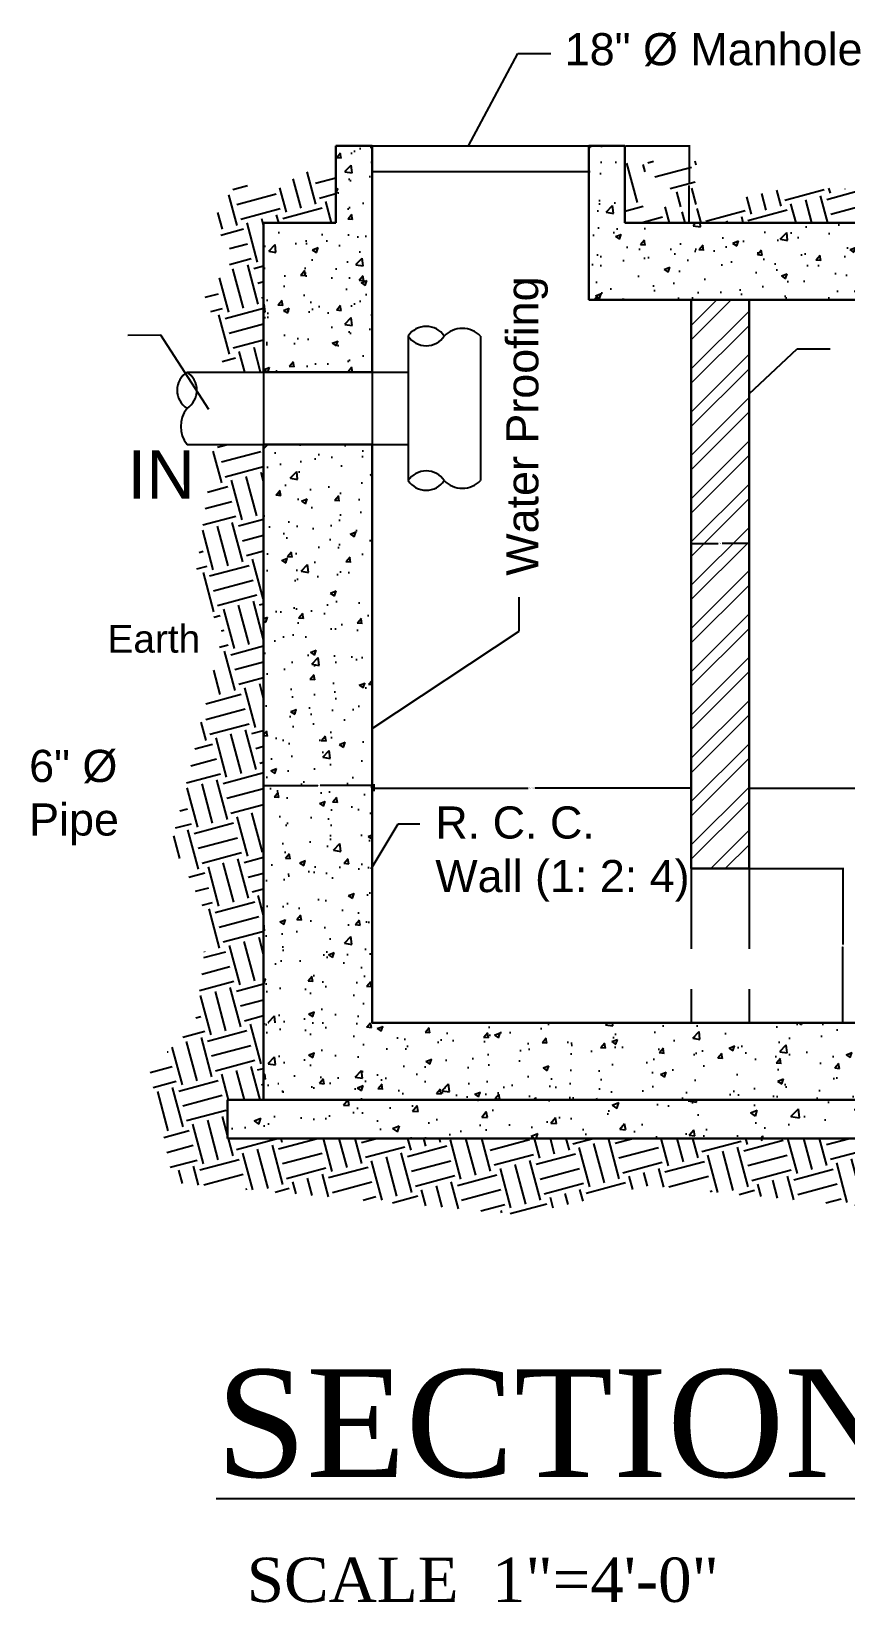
# Model space of a CAD drawing. Header units: inches. Extents: x 15 to 1853, y 20 to 1916.
# Drawn here: x 693 to 821.6, y 327 to 575.5 of the extents above; entities that cross this region are included whole.
import ezdxf

# ---------------------------------------------------------------- set-up
doc = ezdxf.new("R2010")
doc.units = ezdxf.units.IN
doc.header["$MEASUREMENT"] = 0
doc.linetypes.add('ACAD_ISO02W100', pattern=[15, 12, -3])
doc.linetypes.add('DASHED', pattern=[19.05, 12.7, -6.35])
doc.layers.get('DEFPOINTS').update_dxf_attribs({"lineweight": 20})
doc.layers.add('HACH', color=5, linetype='Continuous')
doc.layers.add('TEXT', color=7, linetype='Continuous', lineweight=25)
doc.styles.get("Standard").update_dxf_attribs({"font": 'arial.ttf'})
doc.styles.add('STYLE5', font='romantic.ttf')
doc.styles.add('WARIS', font='arial.ttf')
doc.dimstyles.get("Standard").update_dxf_attribs({"dimtxt": 0.18, "dimasz": 0.18, "dimexe": 0.18, "dimexo": 0.0625, "dimgap": 0.09, "dimtad": 0, "dimtih": 1, "dimtoh": 1, "dimdec": 4, "dimzin": 0, "dimdsep": 46, "dimtxsty": 'Standard', "dimcen": 0.09, "dimadec": 0, "dimazin": 0, "dimtfac": 1, "dimtdec": 4, "dimtofl": 0, "dimtmove": 0, "dimatfit": 3, "dimfxl": 1, "dimtolj": 1, "dimtzin": 0, "dimarcsym": 0})
pattern_1 = [(15, (-12879.9803, 920.972), (4.5620403, 7.9016855), [6.451699, -6.451699]), (15, (-12880.6065, 923.309), (4.5620403, 7.9016855), [6.451699, -6.451699]), (15, (-12881.233, 925.646), (4.5620403, 7.9016855), [6.451699, -6.451699]), (105, (-12880.6625, 926.6335), (-7.9016855, 4.5620403), [6.451699, -6.451699]), (105, (-12878.3255, 927.26), (-7.9016855, 4.5620403), [6.451699, -6.451699]), (105, (-12875.9886, 927.886), (-7.9016855, 4.5620403), [6.451699, -6.451699])]

# ---------------------------------------------------------------- blocks, each defined once
blk = doc.blocks.new('*D114')
at = {"layer": 'DEFPOINTS', "color": 0, "transparency": 16777216}
for p in [(746.84, 455.81), (746.84, 455.81), (797.33, 455.81)]:
    blk.add_point(p, dxfattribs=at)
at = {"layer": 'HACH', "color": 0, "lineweight": -2, "transparency": 16777216}
for p, q in [((746.84, 455.87), (746.84, 455.99)), ((747.02, 455.81), (771.52, 455.81)), ((797.15, 455.81), (772.65, 455.81)), ((797.33, 455.87), (797.33, 455.99))]:
    blk.add_line(p, q, dxfattribs=at)
at = {"layer": 'HACH', "color": 0, "transparency": 16777216}
for points in [[(747.02, 455.84), (747.02, 455.78), (746.84, 455.81)], [(797.15, 455.84), (797.15, 455.78), (797.33, 455.81)]]:
    blk.add_solid(points, dxfattribs=at)
at = {"layer": 'HACH', "color": 0, "transparency": 16777216, "insert": (772.08, 455.81), "char_height": 0.18, "attachment_point": 5}
blk.add_mtext('\\A1;2\'-6" Min', dxfattribs=at)
blk = doc.blocks.new('*D115')
at = {"layer": 'DEFPOINTS', "color": 0, "transparency": 16777216}
for p in [(729.7, 456.23), (729.7, 455.24), (747.2, 455.24)]:
    blk.add_point(p, dxfattribs=at)
at = {"layer": 'HACH', "color": 0, "lineweight": -2, "transparency": 16777216}
for p, q in [((729.7, 455.3), (729.7, 456.41)), ((729.88, 456.23), (738.26, 456.23)), ((747.02, 456.23), (738.64, 456.23)), ((747.2, 455.3), (747.2, 456.41))]:
    blk.add_line(p, q, dxfattribs=at)
at = {"layer": 'HACH', "color": 0, "transparency": 16777216}
for points in [[(729.88, 456.26), (729.88, 456.2), (729.7, 456.23)], [(747.02, 456.26), (747.02, 456.2), (747.2, 456.23)]]:
    blk.add_solid(points, dxfattribs=at)
at = {"layer": 'HACH', "color": 0, "transparency": 16777216, "insert": (738.45, 456.23), "char_height": 0.18, "attachment_point": 5}
blk.add_mtext('\\A1;9"', dxfattribs=at)
blk = doc.blocks.new('*D116')
at = {"layer": 'DEFPOINTS', "color": 0, "transparency": 16777216}
for p in [(806.47, 455.81), (806.47, 455.81), (850.67, 455.81)]:
    blk.add_point(p, dxfattribs=at)
at = {"layer": 'HACH', "color": 0, "lineweight": -2, "transparency": 16777216}
for p, q in [((806.47, 455.87), (806.47, 455.99)), ((806.65, 455.81), (828, 455.81)), ((850.49, 455.81), (829.13, 455.81)), ((850.67, 455.87), (850.67, 455.99))]:
    blk.add_line(p, q, dxfattribs=at)
at = {"layer": 'HACH', "color": 0, "transparency": 16777216}
for points in [[(806.65, 455.84), (806.65, 455.78), (806.47, 455.81)], [(850.49, 455.84), (850.49, 455.78), (850.67, 455.81)]]:
    blk.add_solid(points, dxfattribs=at)
at = {"layer": 'HACH', "color": 0, "transparency": 16777216, "insert": (828.57, 455.81), "char_height": 0.18, "attachment_point": 5}
blk.add_mtext('\\A1;2\'-6" Min', dxfattribs=at)
blk = doc.blocks.new('*D141')
at = {"layer": 'DEFPOINTS', "color": 0, "transparency": 16777216}
for p in [(786.85, 557.39), (786.85, 545.2), (796.98, 545.2)]:
    blk.add_point(p, dxfattribs=at)
at = {"layer": 'HACH', "color": 0, "lineweight": -2, "transparency": 16777216}
for p, q in [((786.91, 557.39), (797.16, 557.39)), ((796.98, 557.21), (796.98, 551.48)), ((796.98, 545.38), (796.98, 551.11)), ((786.91, 545.2), (797.16, 545.2))]:
    blk.add_line(p, q, dxfattribs=at)
at = {"layer": 'HACH', "color": 0, "transparency": 16777216}
for points in [[(796.95, 557.21), (797.01, 557.21), (796.98, 557.39)], [(796.95, 545.38), (797.01, 545.38), (796.98, 545.2)]]:
    blk.add_solid(points, dxfattribs=at)
at = {"layer": 'HACH', "color": 0, "transparency": 16777216, "insert": (796.98, 551.29), "char_height": 0.18, "attachment_point": 5}
blk.add_mtext('\\A1;6"', dxfattribs=at)
blk = doc.blocks.new('*D143')
at = {"layer": 'DEFPOINTS', "color": 0, "transparency": 16777216}
for p in [(806.47, 494.51), (806.47, 494.07), (797.33, 490.13)]:
    blk.add_point(p, dxfattribs=at)
at = {"layer": 'HACH', "color": 0, "lineweight": -2, "transparency": 16777216}
for p, q in [((797.33, 490.19), (797.33, 494.69)), ((797.51, 494.51), (801.6, 494.51)), ((806.29, 494.51), (802.2, 494.51)), ((806.47, 494.13), (806.47, 494.69))]:
    blk.add_line(p, q, dxfattribs=at)
at = {"layer": 'HACH', "color": 0, "transparency": 16777216}
for points in [[(797.51, 494.54), (797.51, 494.48), (797.33, 494.51)], [(806.29, 494.54), (806.29, 494.48), (806.47, 494.51)]]:
    blk.add_solid(points, dxfattribs=at)
at = {"layer": 'HACH', "color": 0, "transparency": 16777216, "insert": (801.9, 494.51), "char_height": 0.18, "attachment_point": 5}
blk.add_mtext('\\A1;4½"', dxfattribs=at)
blk = doc.blocks.new('*D145')
at = {"layer": 'DEFPOINTS', "color": 0, "transparency": 16777216}
for p in [(806.47, 443.09), (806.47, 418.7), (821.29, 418.7)]:
    blk.add_point(p, dxfattribs=at)
at = {"layer": 'HACH', "color": 0, "lineweight": -2, "transparency": 16777216}
for p, q in [((806.53, 443.09), (821.47, 443.09)), ((821.29, 442.91), (821.29, 431.08)), ((821.29, 418.88), (821.29, 430.72)), ((806.53, 418.7), (821.47, 418.7))]:
    blk.add_line(p, q, dxfattribs=at)
at = {"layer": 'HACH', "color": 0, "transparency": 16777216}
for points in [[(821.26, 442.91), (821.32, 442.91), (821.29, 443.09)], [(821.26, 418.88), (821.32, 418.88), (821.29, 418.7)]]:
    blk.add_solid(points, dxfattribs=at)
at = {"layer": 'HACH', "color": 0, "transparency": 16777216, "insert": (821.29, 430.9), "char_height": 0.18, "attachment_point": 5}
blk.add_mtext("\\A1;1'", dxfattribs=at)

msp = doc.modelspace()

# ---------------------------------------------------------------- hatches: boundary and pattern name
at = {"layer": 'HACH'}
h = msp.add_hatch(dxfattribs=at)
h.set_pattern_fill('AR-CONC', color=256, scale=0.050801, angle=360, style=0)
h.set_pattern_definition([(50, (-12879.98, 945.1044), (9.2551235, -0.809718), [0.967755, -10.645304]), (355, (-12879.98, 945.104), (-1.790363, 9.705827), [0.774204, -8.516243]), (100.451, (-12879.209, 945.037), (7.464794, 8.8960646), [0.8224646, -9.047111]), (46.1842, (-12879.98, 947.685), (13.771027, -2.135783), [1.451632, -15.967956]), (96.6356, (-12878.833, 947.507), (12.06032, 12.569412), [1.233697, -13.570667]), (351.184, (-12879.98, 947.685), (12.06034, 12.56939), [1.161306, -12.774364]), (21, (-12878.69, 947.04), (7.7021543, -5.1951682), [0.967755, -10.645304]), (326, (-12878.69, 947.04), (3.139591, 9.3568926), [0.774204, -8.516243]), (71.4514, (-12878.048, 946.607), (10.8417245, 4.161745), [0.8224646, -9.047111]), (37.5, (-12879.9803, 945.1044), (0.15690346, 4.295462), [0, -8.4130158, 0, -8.645277, 0, -8.5485015]), (7.5, (-12879.9803, 945.1044), (3.394491, 5.0892515), [0, -4.9290982, 0, -8.2194648, 0, -3.2581081]), (327.5, (-12882.8578, 945.1044), (6.8881082, -0.2910247), [0, -3.2258496, 0, -10.0646508, 0, -13.3550174]), (317.5, (-12884.148, 945.1044), (7.5250781, 1.2916856), [0, -4.1936045, 0, -6.6839604, 0, -9.4839979])])
h.paths.add_polyline_path([(786.84873, 557.389621), (781.133642, 557.389621), (781.133642, 533.005246), (924.010839, 533.005246), (924.010839, 545.197433), (786.84873, 545.197433)])
h.paths.add_polyline_path([(729.697851, 545.197433), (729.697851, 533.005246), (746.843114, 533.005246), (746.843114, 557.389621), (741.128026, 557.389621), (741.128026, 545.197433)])
h = msp.add_hatch(dxfattribs=at)
h.set_pattern_fill('EARTH', color=256, scale=1.016016, angle=15, style=0)
h.set_pattern_definition(pattern_1)
h.paths.add_polyline_path([(868.937395, 552.847195), (856.545465, 553.003947), (860.837792, 548.490161), (860.837792, 545.197433), (924.010839, 545.197433), (924.010839, 541.695514), (931.308302, 541.695514), (932.72276, 543.662092), (930.062055, 551.568061), (914.653942, 555.666968), (879.476522, 549.484272)])
h.paths.add_polyline_path([(856.545465, 553.003947), (848.718376, 553.723836), (836.467405, 549.868924), (813.409004, 550.966182), (794.51277, 546.587122), (793.887812, 551.293527), (786.84873, 554.876709), (786.84873, 545.197433), (860.837792, 545.197433), (860.837792, 548.490161)])
h.paths.add_polyline_path([(798.104346, 547.717374), (798.104346, 554.922352), (789.729494, 554.922352), (789.729494, 547.717374)])
h = msp.add_hatch(dxfattribs=at)
h.set_pattern_fill('EARTH', color=256, scale=1.016016, angle=15, style=0)
h.set_pattern_definition(pattern_1)
h.paths.add_polyline_path([(729.697851, 545.197433), (741.128026, 545.197433), (741.128026, 553.232504), (735.209105, 553.232504), (733.275124, 550.651857), (725.214563, 551.209512), (721.553904, 545.349109), (725.197343, 539.808589), (720.445031, 533.476571), (723.930056, 524.295139), (721.870725, 521.57507), (729.697851, 521.57507)])
h = msp.add_hatch(dxfattribs=at)
h.set_pattern_fill('AR-CONC', color=256, scale=0.050801, angle=360, style=0)
h.set_pattern_definition([(50, (-12879.98, 920.972), (9.2551235, -0.809718), [0.967755, -10.645304]), (355, (-12879.98, 920.972), (-1.790363, 9.705827), [0.774204, -8.516243]), (100.451, (-12879.209, 920.904), (7.464794, 8.8960646), [0.8224646, -9.047111]), (46.1842, (-12879.98, 923.553), (13.771027, -2.135783), [1.451632, -15.967956]), (96.6356, (-12878.833, 923.375), (12.06032, 12.569412), [1.233697, -13.570667]), (351.184, (-12879.98, 923.553), (12.06034, 12.56939), [1.161306, -12.774364]), (21, (-12878.69, 922.9074), (7.7021543, -5.1951682), [0.967755, -10.645304]), (326, (-12878.69, 922.907), (3.139591, 9.3568926), [0.774204, -8.516243]), (71.4514, (-12878.048, 922.4745), (10.8417245, 4.161745), [0.8224646, -9.047111]), (37.5, (-12879.9803, 920.972), (0.15690346, 4.295462), [0, -8.4130158, 0, -8.645277, 0, -8.5485015]), (7.5, (-12879.9803, 920.972), (3.394491, 5.0892515), [0, -4.9290982, 0, -8.2194648, 0, -3.2581081]), (327.5, (-12882.8578, 920.972), (6.8881082, -0.2910247), [0, -3.2258496, 0, -10.0646508, 0, -13.3550174]), (317.5, (-12884.148, 920.972), (7.5250781, 1.2916856), [0, -4.1936045, 0, -6.6839604, 0, -9.483998])])
h.paths.add_polyline_path([(746.843114, 533.005246), (729.697851, 533.005246), (729.697851, 521.57507), (746.843114, 521.57507)])
at = {"layer": 'HACH', "lineweight": 0}
h = msp.add_hatch(dxfattribs=at)
h.set_pattern_fill('ANSI32', color=256, scale=0.508008, style=0)
h.set_pattern_definition([(45, (-12879.9803, 920.972), (-3.4215302, 3.4215302), []), (45, (-12877.6993, 920.972), (-3.4215302, 3.4215302), [])])
h.paths.add_polyline_path([(797.326391, 443.087863), (806.470531, 443.087863), (806.470531, 533.005246), (797.326391, 533.005246)])
h.paths.add_polyline_path([(793.197181, 499.251822), (810.599741, 499.251822), (810.599741, 489.766699), (793.197181, 489.766699)], flags=9)
at = {"layer": 'HACH'}
h = msp.add_hatch(dxfattribs=at)
h.set_pattern_fill('EARTH', color=256, scale=1.016016, angle=15, style=0)
h.set_pattern_definition(pattern_1)
h.paths.add_polyline_path([(729.697851, 510.144894), (721.870725, 510.144894), (718.843338, 488.30487), (723.247549, 480.302753), (715.231973, 447.222109), (721.037528, 435.018886), (718.835419, 418.214443), (711.628521, 411.412645), (715.432166, 393.407887), (770.942073, 388.330454), (790.761045, 392.931671), (829.998603, 389.130664), (852.019678, 394.332041), (872.698049, 390.744005), (879.534269, 392.911688), (879.534269, 396.746172), (879.534269, 400.415207), (723.982763, 400.415207), (723.982763, 406.5113), (729.697851, 406.5113)])
h.paths.add_polyline_path([(933.756489, 423.952781), (937.144184, 445.107054), (932.858512, 459.856459), (932.699328, 483.594164), (932.169343, 491.86427), (928.165512, 510.050113), (924.010839, 510.050113), (924.010839, 406.5113), (929.725927, 406.5113), (929.725927, 400.415207), (879.534269, 400.415207), (879.534269, 396.746172), (879.534269, 392.911688), (894.947225, 392.613273), (922.545759, 394.945115), (933.556296, 396.145433), (932.154959, 409.548974)])
h = msp.add_hatch(dxfattribs=at)
h.set_pattern_fill('AR-CONC', color=256, scale=0.050801, angle=360, style=0)
h.set_pattern_definition([(50, (-12879.98, 938.627), (9.2551235, -0.809718), [0.967755, -10.645304]), (355, (-12879.98, 938.627), (-1.790363, 9.705827), [0.774204, -8.516243]), (100.451, (-12879.209, 938.56), (7.464794, 8.8960646), [0.8224646, -9.047111]), (46.1842, (-12879.98, 941.208), (13.771027, -2.135783), [1.451632, -15.967956]), (96.6356, (-12878.833, 941.03), (12.06032, 12.569412), [1.233697, -13.570667]), (351.184, (-12879.98, 941.208), (12.06034, 12.56939), [1.161306, -12.774364]), (21, (-12878.69, 940.563), (7.7021543, -5.1951682), [0.967755, -10.645304]), (326, (-12878.69, 940.563), (3.139591, 9.3568926), [0.774204, -8.516243]), (71.4514, (-12878.048, 940.13), (10.8417245, 4.161745), [0.8224646, -9.047111]), (37.5, (-12879.9803, 938.6273), (0.15690346, 4.295462), [0, -8.4130158, 0, -8.645277, 0, -8.5485015]), (7.5, (-12879.9803, 938.6273), (3.394491, 5.0892515), [0, -4.9290982, 0, -8.2194648, 0, -3.2581081]), (327.5, (-12882.8578, 938.6273), (6.8881082, -0.2910247), [0, -3.2258496, 0, -10.0646508, 0, -13.3550174]), (317.5, (-12884.148, 938.6273), (7.5250781, 1.2916856), [0, -4.1936045, 0, -6.6839604, 0, -9.483998])])
h.paths.add_polyline_path([(746.843114, 510.144894), (730.382769, 510.144894), (729.697851, 509.459976), (729.697851, 418.703488), (746.843114, 418.703488)])
h.paths.add_polyline_path([(735.935728, 461.124748), (740.963134, 461.124748), (740.963134, 456.488224), (735.935728, 456.488224)], flags=24)
h = msp.add_hatch(dxfattribs=at)
h.set_pattern_fill('AR-CONC', color=256, scale=0.050801, angle=360, style=0)
h.set_pattern_definition([(50, (-12879.98, 932.15), (9.2551235, -0.809718), [0.967755, -10.645304]), (355, (-12879.98, 932.15), (-1.790363, 9.705827), [0.774204, -8.516243]), (100.451, (-12879.209, 932.083), (7.464794, 8.8960646), [0.8224646, -9.047111]), (46.1842, (-12879.98, 934.731), (13.771027, -2.135783), [1.451632, -15.967956]), (96.6356, (-12878.833, 934.553), (12.06032, 12.569412), [1.233697, -13.570667]), (351.184, (-12879.98, 934.731), (12.06034, 12.56939), [1.161306, -12.774364]), (21, (-12878.69, 934.086), (7.7021543, -5.1951682), [0.967755, -10.645304]), (326, (-12878.69, 934.086), (3.139591, 9.3568926), [0.774204, -8.516243]), (71.4514, (-12878.048, 933.653), (10.8417245, 4.161745), [0.8224646, -9.047111]), (37.5, (-12879.9803, 932.1502), (0.15690346, 4.295462), [0, -8.4130158, 0, -8.645277, 0, -8.5485015]), (7.5, (-12879.9803, 932.1502), (3.394491, 5.0892515), [0, -4.9290982, 0, -8.2194648, 0, -3.2581081]), (327.5, (-12882.8578, 932.1502), (6.8881082, -0.2910247), [0, -3.2258496, 0, -10.0646508, 0, -13.3550174]), (317.5, (-12884.148, 932.15), (7.5250781, 1.2916856), [0, -4.1936045, 0, -6.6839604, 0, -9.4839979])])
h.paths.add_polyline_path([(729.697851, 406.5113), (924.010839, 406.5113), (924.010839, 418.703488), (729.697851, 418.703488)])
h = msp.add_hatch(dxfattribs=at)
h.set_pattern_fill('AR-CONC', color=256, scale=1.524023, style=0)
h.set_pattern_definition([(50, (-342.335, -2984.499), (10.931213, -0.956357), [1.143018, -12.573193]), (355, (-342.335, -2984.499), (-2.114603, 11.463584), [0.914414, -10.058555]), (100.4514, (-341.424, -2984.579), (8.81662, 10.50722), [0.971415, -10.68557]), (46.1842, (-342.335, -2981.451), (16.265004, -2.52255), [1.71453, -18.85979]), (96.6356, (-340.98, -2981.661), (14.24448, 14.845785), [1.45712, -16.02835]), (351.1842, (-342.335, -2981.451), (14.24447, 14.845796), [1.37162, -15.08783]), (21, (-340.811, -2982.213), (9.097003, -6.136006), [1.143018, -12.573193]), (326, (-340.811, -2982.213), (3.708183, 11.051457), [0.914414, -10.058555]), (71.4514, (-340.053, -2982.725), (12.80519, 4.91544), [0.971415, -10.68557]), (37.5, (-342.3348, -2984.4993), (0.185319, 5.0733804), [0, -9.936633, 0, -10.210957, 0, -10.096655]), (7.5, (-342.335, -2984.4993), (4.009241, 6.010927), [0, -5.82177, 0, -9.708029, 0, -3.848159]), (327.5, (-345.7333, -2984.4993), (8.135579, -0.3437415), [0, -3.810059, 0, -11.887383, 0, -15.773643]), (317.5, (-347.2574, -2984.499), (8.887894, 1.525623), [0, -4.953076, 0, -7.894441, 0, -11.201572])])
h.paths.add_polyline_path([(723.982763, 406.5113), (723.982763, 400.415207), (929.725927, 400.415207), (929.725927, 406.5113)])

# ---------------------------------------------------------------- linework, layer by layer
at = {"layer": 'HACH', "lineweight": 30}
for p, q in [((741.128026, 545.197433), (741.128026, 557.389621)), ((741.128026, 557.389621), (746.843114, 557.389621)), ((746.843114, 521.57507), (746.843114, 557.389621)), ((781.133642, 533.005246), (781.133642, 557.389621)), ((781.133642, 557.389621), (786.84873, 557.389621)), ((786.84873, 545.197433), (786.84873, 557.389621)), ((729.697851, 545.197433), (741.128026, 545.197433)), ((729.697851, 521.57507), (729.697851, 545.197433)), ((786.84873, 545.197433), (924.010839, 545.197433)), ((781.133642, 533.005246), (906.865575, 533.005246)), ((797.326391, 533.005246), (797.326391, 443.087863)), ((806.470531, 533.005246), (806.470531, 443.087863)), ((729.697851, 521.57507), (746.843114, 521.57507)), ((729.697851, 406.5113), (729.697851, 510.144894)), ((729.697851, 510.144894), (746.843114, 510.144894)), ((746.843114, 418.703488), (746.843114, 510.144894)), ((797.326391, 443.087863), (806.470531, 443.087863)), ((746.843114, 418.703488), (906.865575, 418.703488)), ((723.982763, 400.415207), (723.982763, 406.5113)), ((723.982763, 406.5113), (929.725927, 406.5113)), ((723.982763, 400.415207), (929.725927, 400.415207))]:
    msp.add_line(p, q, dxfattribs=at)
at = {"layer": 'HACH'}
for p, q in [((746.843114, 557.389621), (781.133642, 557.389621)), ((746.843114, 553.325558), (781.133642, 553.325558)), ((752.558202, 527.290158), (752.558202, 504.429806)), ((763.988378, 527.290158), (763.988378, 504.429806)), ((717.585004, 521.57507), (752.558202, 521.57507)), ((717.585004, 510.144894), (752.558202, 510.144894)), ((729.697851, 509.459976), (730.287987, 510.050113))]:
    msp.add_line(p, q, dxfattribs=at)
at = {"layer": 'HACH', "linetype": 'ACAD_ISO02W100'}
for p, q in [((729.697851, 521.57507), (729.697851, 510.144894)), ((746.843114, 521.57507), (746.843114, 510.144894))]:
    msp.add_line(p, q, dxfattribs=at)
at = {"layer": 'HACH', "linetype": 'DASHED'}
for p, q in [((797.326391, 443.087863), (797.326391, 418.703488)), ((806.470531, 443.087863), (806.470531, 418.703488))]:
    msp.add_line(p, q, dxfattribs=at)
at = {"layer": 'HACH'}
for centre, radius, start, end in [((755.415746, 525.369657), 3.442947, 33.90430066, 146.09569934), ((755.415746, 529.210659), 3.442947, 213.90430066, 326.09569934), ((761.130834, 524.506182), 3.989496, 44.25287179, 135.74712821), ((719.42184, 518.710816), 3.402634, 122.67192101, 237.32807899), ((715.748167, 518.710816), 3.402634, 302.67192101, 57.32807899), ((721.197504, 512.995728), 4.601893, 141.72097615, 218.27902385), ((755.415746, 502.509305), 3.442947, 33.90430066, 146.09569934), ((755.415746, 506.350307), 3.442947, 213.90430066, 326.09569934), ((761.130834, 507.213781), 3.989496, 224.25287179, 315.74712821)]:
    msp.add_arc(centre, radius, start, end, dxfattribs=at)

# ---------------------------------------------------------------- texts
at = {"layer": 'HACH', "lineweight": 0, "ltscale": 0.5, "attachment_point": 1}
for s, insert, char_height, width in [('18" %%C Manhole', (777.324552, 575.187658), 5.08007812, 59.43691406), ('6" %%C\\PPipe', (692.617847, 461.854113), 5.0800781, 36.5765625), ('R. C. C.\\PWall (1: 2: 4)', (756.853309, 452.906728), 5.08007812, 63.46453687)]:
    msp.add_mtext(s, dxfattribs=dict(at, insert=insert, char_height=char_height, width=width))
at = {"layer": 'HACH', "lineweight": 0, "ltscale": 0.5, "insert": (768.072733, 489.385213), "char_height": 5.08007812, "width": 59.43691406, "attachment_point": 1, "rotation": 90}
msp.add_mtext('Water Proofing', dxfattribs=at)
at = {"layer": 'HACH', "insert": (708.192699, 509.192823), "char_height": 7.6201172, "width": 10.64529332, "attachment_point": 1, "style": 'WARIS'}
msp.add_mtext('IN', dxfattribs=at)
at = {"layer": 'HACH', "insert": (712.341005, 477.157791), "char_height": 4.3910937, "width": 37.78032396, "attachment_point": 8}
msp.add_mtext('Earth', dxfattribs=at)
at = {"layer": 'TEXT', "style": 'STYLE5'}
for s, height, p in [('%%USECTION AT X-X  ', 17, (722.192282, 346.878205)), ('SCALE  1"=4\'-0"', 7, (727.04977, 327.120908))]:
    msp.add_text(s, height=height, dxfattribs=at).set_placement(p)

# ---------------------------------------------------------------- dimensions: what is measured, and where the dimension line sits
at = {"layer": 'HACH'}
for base, p1, p2, text, picture, middle in [((796.978828, 545.197433), (786.84873, 557.389621), (786.84873, 545.197433), '6"', '*D141', (796.978828, 551.293527)), ((821.293116, 418.703488), (806.470531, 443.087863), (806.470531, 418.703488), "1'", '*D145', (821.293116, 430.895675))]:
    dim = msp.add_linear_dim(base=base, p1=p1, p2=p2, angle=90, text=text, dimstyle='Standard', override={"dimdec": 5, "dimlfac": 0.25}, dxfattribs=at)
    dim.commit()
    dim.dimension.update_dxf_attribs({"geometry": picture, "text_midpoint": middle})
dim = msp.add_linear_dim(base=(806.470531, 494.509261), p1=(797.326391, 490.128845), p2=(806.470531, 494.072364), text='4½"', dimstyle='Standard', override={"dimdec": 5, "dimlfac": 0.25}, dxfattribs=at)
dim.commit()
dim.dimension.update_dxf_attribs({"geometry": '*D143', "text_midpoint": (801.898461, 494.509261), "dimtype": 160})
for base, p1, p2, text, override, picture, middle in [((729.697851, 456.23422), (747.201012, 455.239823), (729.697851, 455.239823), '9"', {"dimlfac": 2}, '*D115', (738.449431, 456.23422)), ((746.843114, 455.810427), (797.326391, 455.810427), (746.843114, 455.810427), '2\'-6" Min', {"dimscale": 1, "dimdec": 5, "dimlfac": 0.25}, '*D114', (772.084753, 455.810427)), ((806.470531, 455.810427), (850.667211, 455.810427), (806.470531, 455.810427), '2\'-6" Min', {"dimscale": 1, "dimdec": 5, "dimlfac": 0.25}, '*D116', (828.568871, 455.810427))]:
    dim = msp.add_linear_dim(base=base, p1=p1, p2=p2, text=text, dimstyle='Standard', override=override, dxfattribs=at)
    dim.commit()
    dim.dimension.update_dxf_attribs({"geometry": picture, "text_midpoint": middle})

# ---------------------------------------------------------------- leaders
for points, override in [([(762.092986, 557.389621), (769.906871, 571.961065), (775.135494, 571.942405)], {"dimlfac": 0.25}), ([(721.025095, 515.690735), (713.434145, 527.410851), (708.205522, 527.392191)], {"dimlfac": 0.25}), ([(806.492162, 518.127461), (814.083112, 525.27289), (819.311736, 525.254229)], {"dimgap": 0.5, "dimtad": 0}), ([(746.843114, 465.224425), (770.129305, 480.627247), (770.127915, 486.006406)], {"dimlfac": 0.25}), ([(746.724646, 443.023734), (750.964801, 450.169163), (754.382997, 450.156964)], {"dimlfac": 0.25})]:
    msp.add_leader(points, dimstyle='Standard', override=override, dxfattribs=at)

doc.saveas('drawing.dxf')
